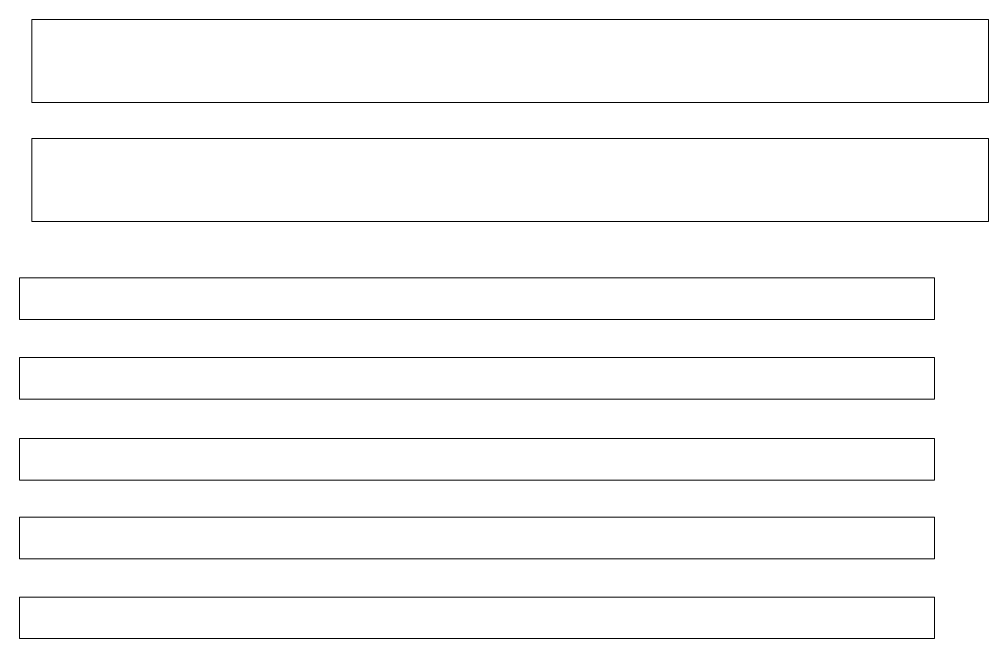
# Model space of a CAD drawing. Header units: centimetres. Extents: x -860 to -17, y -240 to 97.
# Drawn here: x -562.67 to -516.07, y 37.42 to 67.2 of the extents above; entities that cross this region are included whole.
import ezdxf

# ---------------------------------------------------------------- set-up
doc = ezdxf.new("R2010")
doc.units = ezdxf.units.CM
doc.header["$MEASUREMENT"] = 0
doc.layers.add('layer 1', color=7, linetype='Continuous')

msp = doc.modelspace()

# ---------------------------------------------------------------- linework, layer by layer
at = {"layer": 'layer 1', "color": 114, "lineweight": 20}
for points in [[(-562.06843, 63.19782), (-516.06843, 63.19782), (-516.06843, 67.19782), (-562.06843, 67.19782), (-562.06843, 63.19782)], [(-562.06843, 57.47124), (-516.06843, 57.47124), (-516.06843, 61.47124), (-562.06843, 61.47124), (-562.06843, 57.47124)]]:
    msp.add_lwpolyline(points, close=True, dxfattribs=at)
at = {"layer": 'layer 1', "color": 242, "lineweight": 20}
for points in [[(-562.67188, 54.76685), (-562.67188, 54.76685), (-518.67188, 54.76685), (-518.67188, 54.76685), (-518.67188, 54.76685), (-518.67188, 54.76685), (-518.67188, 52.76685), (-518.67188, 52.76685), (-518.67188, 52.76685), (-518.67188, 52.76685), (-562.67188, 52.76685), (-562.67188, 52.76685), (-562.67188, 52.76685), (-562.67188, 52.76685), (-562.67188, 54.76685), (-562.67188, 54.76685)], [(-562.67188, 50.93435), (-562.67188, 50.93435), (-518.67188, 50.93435), (-518.67188, 50.93435), (-518.67188, 50.93435), (-518.67188, 50.93435), (-518.67188, 48.93435), (-518.67188, 48.93435), (-518.67188, 48.93435), (-518.67188, 48.93435), (-562.67188, 48.93435), (-562.67188, 48.93435), (-562.67188, 48.93435), (-562.67188, 48.93435), (-562.67188, 50.93435), (-562.67188, 50.93435)], [(-562.67188, 47.04028), (-562.67188, 47.04028), (-518.67188, 47.04028), (-518.67188, 47.04028), (-518.67188, 47.04028), (-518.67188, 47.04028), (-518.67188, 45.04028), (-518.67188, 45.04028), (-518.67188, 45.04028), (-518.67188, 45.04028), (-562.67188, 45.04028), (-562.67188, 45.04028), (-562.67188, 45.04028), (-562.67188, 45.04028), (-562.67188, 47.04028), (-562.67188, 47.04028)], [(-562.67188, 43.25214), (-562.67188, 43.25214), (-518.67188, 43.25214), (-518.67188, 43.25214), (-518.67188, 43.25214), (-518.67188, 43.25214), (-518.67188, 41.25214), (-518.67188, 41.25214), (-518.67188, 41.25214), (-518.67188, 41.25214), (-562.67188, 41.25214), (-562.67188, 41.25214), (-562.67188, 41.25214), (-562.67188, 41.25214), (-562.67188, 43.25214), (-562.67188, 43.25214)], [(-562.67188, 39.41964), (-562.67188, 39.41964), (-518.67188, 39.41964), (-518.67188, 39.41964), (-518.67188, 39.41964), (-518.67188, 39.41964), (-518.67188, 37.41964), (-518.67188, 37.41964), (-518.67188, 37.41964), (-518.67188, 37.41964), (-562.67188, 37.41964), (-562.67188, 37.41964), (-562.67188, 37.41964), (-562.67188, 37.41964), (-562.67188, 39.41964), (-562.67188, 39.41964)]]:
    msp.add_open_spline(points, degree=3, knots=[0, 0, 0, 0, 0.2, 0.2, 0.2, 0.2, 0.4, 0.4, 0.4, 0.4, 0.6, 0.6, 0.6, 0.6, 1, 1, 1, 1], dxfattribs=at)

doc.saveas('drawing.dxf')
